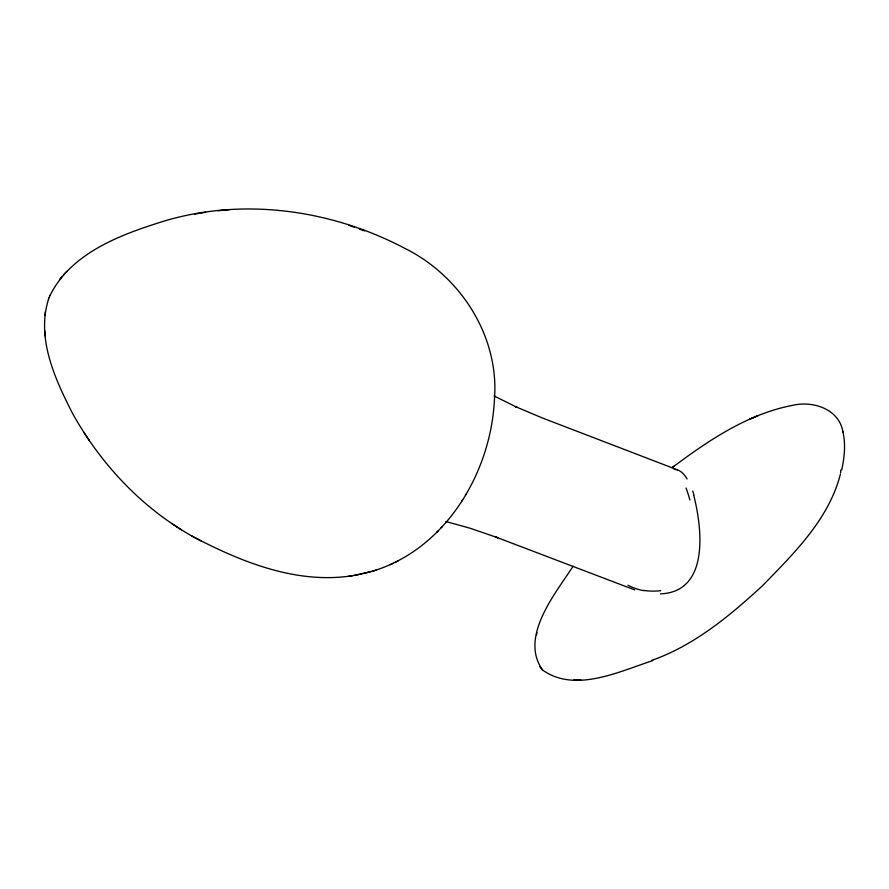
<?xml version="1.0" encoding="UTF-8"?>
<svg xmlns="http://www.w3.org/2000/svg" width="889" height="889" viewBox="0 0 889 889"><rect width="100%" height="100%" fill="white"/><g stroke="black" fill="none" stroke-linecap="round" stroke-linejoin="round"><path stroke-width="1.33" d="M840.65 472.748L840.727 470.037M48.539 299.215C36.16 338.264 55.04 379.114 72.542 413.396C101.379 465.258 143.907 510.164 196.336 538.467M44.928 315.184L45.106 313.806M45.217 312.95L45.383 311.75M840.416 474.015C829.126 518.976 794.044 553.302 762.695 585.54C729.891 615.766 694.309 645.403 651.693 660.405M841.761 469.859C844.439 457.213 845.895 443.889 842.75 431.198M573.083 566.215C555.525 593.585 519.12 636.757 542.546 669.995C575.05 693.32 619.522 671.339 652.693 660.649M536.512 634.935L536.989 632.757M48.495 299.337L49.251 297.315M49.984 295.515C71.753 251.831 122.793 233.829 166.454 220.361C245.664 197.58 331.997 210.093 404.439 248.153C460.435 275.823 499.496 336.198 494.44 399.505C490.928 472.904 445.611 549.08 372.724 571.138M49.239 297.359L50.073 295.315M462.013 500.763L462.591 499.829M465.503 495.073L465.992 494.284M59.574 279.457L60.674 278.124M60.963 277.768L62.174 276.301M63.719 274.557L66.931 271.201M436.643 532.444L438.11 530.922M441.044 527.844L442.4 526.432M672.44 467.392C708.477 440.488 747.516 414.03 792.443 405.384C812.757 400.45 839.194 408.94 842.939 431.954M672.073 467.681L674.062 466.114M390.26 564.715L393.316 563.237M395.472 562.181L398.428 560.759M371.057 571.605L353.989 575.427M376.358 570.071L363.479 573.561M361.979 573.905C302.704 587.062 243.119 563.17 191.524 535.845M348.521 576.294L352.644 575.639M200.77 213.049L205.615 212.282M194.691 214.038L199.436 213.282M229.262 209.715L217.994 210.726M660.571 593.874C709.644 591.741 702.166 528.41 693.809 495.629M573.538 680.085L580.917 679.863M674.14 469.37C680.041 469.27 684.374 474.27 687.108 478.938M445.889 521.543L469.848 528.144L497.884 537.789L495.984 537.1L634.757 589.929M349.033 225.339L354.244 227.217M359.3 229.018L364.512 230.896M677.351 469.814L542.601 418.063L515.264 406.551L517.142 407.395L494.14 396.005M196.547 538.567L201.381 541.201M171.988 523.71L176.544 526.644M176.933 526.921L181.523 529.888M539.723 666.572L542.546 669.995M83.588 431.932L89.389 440.655M44.672 330.775L45.128 335.875M686.052 488.017A54.651 13.168 81.3 0 1 689.875 499.962M692.687 491.05A51.462 13.091 81.8 0 1 693.965 495.062M643.614 590.652A66.597 55.707 -31.5 0 1 627.967 585.262M660.738 590.707A73.887 62.863 -44.5 0 1 643.547 590.407M754.972 416.941L749.283 419.419L758.006 415.608L754.972 416.941"/></g></svg>
